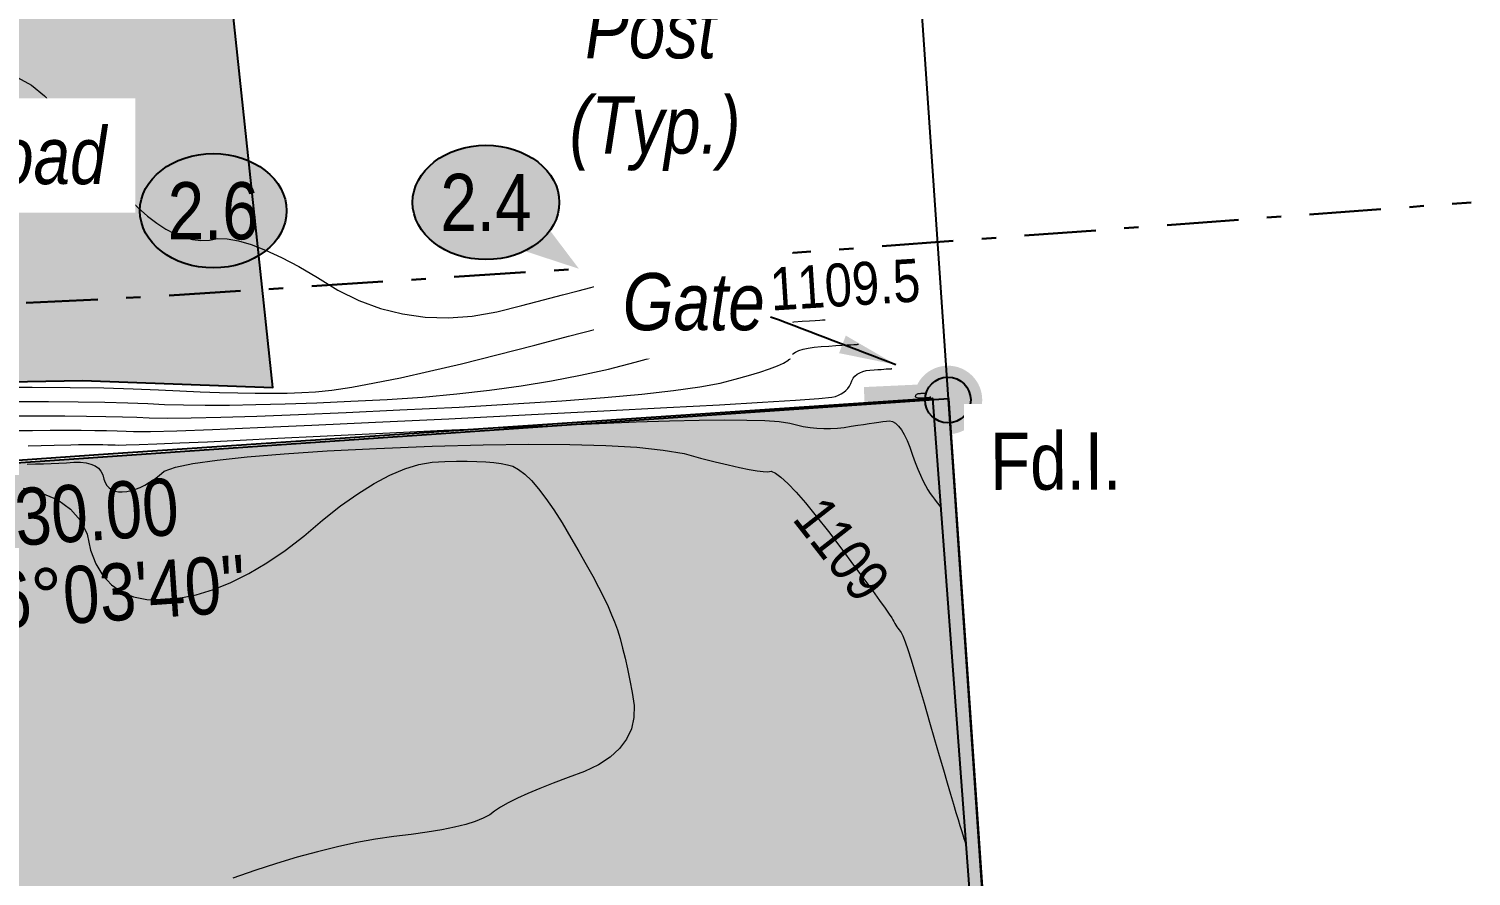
# Model space of a CAD drawing. Extents: x -19176 to -17597, y 5652440 to 5654285.
# Drawn here: x -17814.41 to -17789.18, y 5653141.87 to 5653156.69 of the extents above; entities that cross this region are included whole.
import ezdxf
from ezdxf.enums import TextEntityAlignment as Align

# ---------------------------------------------------------------- set-up
doc = ezdxf.new("R2010")
doc.units = 0
doc.header["$LTSCALE"] = 5
doc.linetypes.add('CENTERLINEX3', pattern=[5, 2.5, -1, 0.5, -1])
for name, color, linetype in [('AS-FENCE-DASH', 48, 'foc-FENCE-DASH'), ('AS-ROADS', 254, 'Continuous'), ('L-BD1', 253, 'Continuous'), ('L-MON', 1, 'Continuous'), ('L-TITLEDB', 4, 'Continuous'), ('P-ELEVATION', 7, 'Continuous'), ('P-PROPOSED', 10, 'Continuous'), ('P-PROPOSED-H', 21, 'Continuous')]:
    doc.layers.add(name, color=color, linetype=linetype)
doc.layers.add('AS-GENERAL', color=48, linetype='Continuous', lineweight=18)
doc.layers.add('T-TEXT', color=48, linetype='Continuous', lineweight=18)
for name, color, linetype, lineweight, true_color in [('C-TOPO-MAJR', 7, 'Continuous', 15, 0xd3aa5f), ('C-TOPO-MINR', 7, 'Continuous', 13, 0xe9d5af), ('EXISTING PIPE IP', 7, 'CENTERLINEX3', 30, 0x3800e0)]:
    doc.layers.add(name, color=color, linetype=linetype, lineweight=lineweight, true_color=true_color)
doc.layers.add('C-TOPO-MAJR-TEXT', color=7, linetype='Continuous', true_color=0x644b1b)
doc.styles.add('1.0', font='ARIALN.TTF', dxfattribs={"height": 1})
doc.styles.add('80', font='ARIALN.TTF', dxfattribs={"height": 10})
doc.styles.add('80L', font='ARIALN.TTF', dxfattribs={"height": 10})
doc.styles.add('foc-LtypeFont', font='ARIALN.TTF', dxfattribs={"height": 7.35})
doc.styles.get("Standard").update_dxf_attribs({"font": 'ARIALN.TTF'})
doc.linetypes.add('foc-FENCE-DASH', pattern='A,0.5,-0.5,1,-0.5,1,-0.5,1,-0.5,1,-0.5,["X",foc-LtypeFont,S=0.2,R=0,X=-0.625,Y=-0.75],-0.5', length=7.5)
doc.dimstyles.new('Compass 500', dxfattribs={"dimscale": 0.5, "dimtxt": 0.9, "dimasz": 2, "dimexe": 0.2, "dimexo": 0.0625, "dimgap": 0.5, "dimtad": 0, "dimtih": 1, "dimtoh": 1, "dimzin": 0, "dimdsep": 46, "dimtxsty": '1.0', "dimcen": 0.1, "dimse1": 1, "dimse2": 1, "dimclrd": 256, "dimclrt": 256, "dimaunit": 1, "dimadec": 4, "dimazin": 0, "dimtfac": 0.06, "dimtofl": 0, "dimtmove": 0, "dimatfit": 0, "dimfxl": 0.2, "dimtolj": 1, "dimtzin": 0, "dimlwd": -1, "dimarcsym": 0})

# ---------------------------------------------------------------- blocks, each defined once
blk = doc.blocks.new('fdia')
at = {"color": 255, "const_width": 1}
blk.add_lwpolyline([(-0.5, 0, 1), (0.5, 0, 1)], format="xyb", close=True, dxfattribs=at)
blk = doc.blocks.new('Fdiaa')
blk.add_blockref('fdia', (0, 0))
blk = doc.blocks.new('fdib')
at = {"color": 1, "const_width": 1.6}
blk.add_lwpolyline([(-0.4, 0, 1), (0.4, 0, 1)], format="xyb", close=True, dxfattribs=at)
at = {"color": 1}
blk.add_circle((0, 0), 0.8, dxfattribs=at)
blk = doc.blocks.new('Fdibb')
blk.add_blockref('fdib', (0, 0))
blk = doc.blocks.new('fdicc')
for name in ['Fdibb', 'Fdiaa']:
    blk.add_blockref(name, (0, 0))
blk = doc.blocks.new('FDI')
blk.add_blockref('fdicc', (0, 0))
blk = doc.blocks.new('*U56')
at = {"layer": 'P-ELEVATION'}
h = blk.add_hatch(color=111, dxfattribs=at)
h.dxf.hatch_style = 1
edge = h.paths.add_edge_path()
edge.add_ellipse((0, 0), major_axis=(-12.83, 0), ratio=0.779302, start_angle=0, end_angle=360)
at = {"layer": 'P-ELEVATION', "color": 7, "flags": 128}
blk.add_lwpolyline([(0, 0, 12.5, 0, 0), (-9.63, -14.96, 0, 0, 0)], format="xyseb", dxfattribs=at)
at = {"layer": 'P-ELEVATION', "color": 7}
blk.add_ellipse((0, 0), major_axis=(-12.83, 0), ratio=0.779302, dxfattribs=at)
at = {"layer": 'P-ELEVATION', "style": '80'}
blk.add_attdef('ELEVATION', text='', height=10, dxfattribs=at).set_placement((0, 0), align=Align.MIDDLE_CENTER)
blk = doc.blocks.new('*U55')
at = {"layer": 'P-ELEVATION'}
h = blk.add_hatch(color=111, dxfattribs=at)
h.dxf.hatch_style = 1
edge = h.paths.add_edge_path()
edge.add_ellipse((0, 0), major_axis=(-12.83, 0), ratio=0.779302, start_angle=0, end_angle=360)
at = {"layer": 'P-ELEVATION', "color": 7, "flags": 128}
blk.add_lwpolyline([(0, 0, 12.5, 0, 0), (16.27, -11.61, 0, 0, 0)], format="xyseb", dxfattribs=at)
at = {"layer": 'P-ELEVATION', "color": 7}
blk.add_ellipse((0, 0), major_axis=(-12.83, 0), ratio=0.779302, dxfattribs=at)
at = {"layer": 'P-ELEVATION', "style": '80'}
blk.add_attdef('ELEVATION', text='', height=10, dxfattribs=at).set_placement((0, 0), align=Align.MIDDLE_CENTER)

msp = doc.modelspace()

# ---------------------------------------------------------------- hatches: boundary and pattern name
at = {"layer": 'AS-ROADS'}
h = msp.add_hatch(color=256, dxfattribs=at)
h.dxf.hatch_style = 1
h.paths.add_polyline_path([(-17840.001, 5653181.093), (-17842.223, 5653186.461), (-17843.867, 5653190.672), (-17846.072, 5653188.743), (-17848.06, 5653187.446), (-17846.232, 5653182.05), (-17844.662, 5653175.77), (-17842.4, 5653169.028), (-17840.078, 5653161.789), (-17839.028, 5653157.772), (-17837.646, 5653155.027), (-17834.845, 5653152.543), (-17831.983, 5653151.268), (-17828.673, 5653150.66), (-17821.175, 5653150.398), (-17813.473, 5653150.538), (-17810.145, 5653150.42), (-17811.091, 5653159.359), (-17821.638, 5653158.939), (-17829.943, 5653158.678), (-17830.923, 5653158.858), (-17831.391, 5653159.511), (-17833.314, 5653164.083), (-17834.986, 5653168.263), (-17836.41, 5653171.965)])
at = {"layer": 'P-PROPOSED-H'}
h = msp.add_hatch(color=256, dxfattribs=at)
h.dxf.hatch_style = 1
h.paths.add_polyline_path([(-17826.194, 5653118.235), (-17828.254, 5653148.165), (-17798.325, 5653150.225), (-17796.265, 5653120.296)])

# ---------------------------------------------------------------- linework, layer by layer
at = {"layer": 'AS-FENCE-DASH', "ltscale": 0.1, "flags": 128}
msp.add_lwpolyline([(-17827.12, 5653130.024), (-17827.331, 5653132.746), (-17828.493, 5653148.176), (-17813.022, 5653149.257), (-17798.608, 5653150.231), (-17797.454, 5653134.793), (-17796.392, 5653120.419), (-17811.233, 5653119.234), (-17826.186, 5653118.067)], dxfattribs=at)
at = {"layer": 'AS-GENERAL', "const_width": 0.5, "flags": 128}
msp.add_lwpolyline([(-17799.795, 5653150.176), (-17798.608, 5653150.231)], dxfattribs=at)
at = {"layer": 'AS-ROADS', "flags": 128}
msp.add_lwpolyline([(-17848.06, 5653187.446), (-17846.232, 5653182.05), (-17844.662, 5653175.77), (-17842.4, 5653169.028), (-17840.078, 5653161.789), (-17839.028, 5653157.772), (-17837.646, 5653155.027), (-17834.845, 5653152.543), (-17831.983, 5653151.268), (-17828.673, 5653150.66), (-17821.175, 5653150.398), (-17813.473, 5653150.538), (-17810.145, 5653150.42), (-17811.091, 5653159.359), (-17821.638, 5653158.939), (-17829.943, 5653158.678), (-17830.923, 5653158.858), (-17831.391, 5653159.511), (-17833.314, 5653164.083), (-17834.986, 5653168.263), (-17836.41, 5653171.965), (-17840.001, 5653181.093), (-17842.223, 5653186.461), (-17843.867, 5653190.672)], dxfattribs=at)
at = {"layer": 'C-TOPO-MAJR', "flags": 128}
for points in [[(-17815.084, 5653150.427), (-17814.351, 5653150.425), (-17813.69, 5653150.419), (-17813.102, 5653150.41), (-17812.586, 5653150.397), (-17812.142, 5653150.38), (-17811.77, 5653150.36), (-17811.415, 5653150.344), (-17811.077, 5653150.332), (-17810.755, 5653150.323), (-17810.451, 5653150.319), (-17810.163, 5653150.319), (-17809.892, 5653150.322), (-17809.638, 5653150.33), (-17809.4, 5653150.342), (-17809.109, 5653150.374), (-17808.764, 5653150.426), (-17808.365, 5653150.498), (-17807.911, 5653150.59), (-17807.404, 5653150.703), (-17806.843, 5653150.835), (-17806.228, 5653150.988), (-17805.559, 5653151.16), (-17804.973, 5653151.314), (-17804.47, 5653151.447), (-17804.05, 5653151.561), (-17803.712, 5653151.656), (-17803.458, 5653151.731), (-17803.286, 5653151.787), (-17803.197, 5653151.822), (-17803.192, 5653151.839), (-17803.154, 5653151.855), (-17803.084, 5653151.872), (-17802.983, 5653151.888), (-17802.849, 5653151.904), (-17802.684, 5653151.921), (-17802.487, 5653151.937), (-17802.258, 5653151.953), (-17801.997, 5653151.97), (-17801.769, 5653151.984), (-17801.572, 5653151.996), (-17801.408, 5653152.007), (-17801.277, 5653152.015), (-17801.178, 5653152.021), (-17801.111, 5653152.025), (-17801.076, 5653152.028), (-17801.074, 5653152.028), (-17801.072, 5653152.028), (-17801.07, 5653152.028), (-17801.068, 5653152.028), (-17801.067, 5653152.028), (-17801.066, 5653152.028), (-17801.066, 5653152.028), (-17801.065, 5653152.028), (-17801.065, 5653152.028)], [(-17814.439, 5653149.079), (-17814.296, 5653149.081), (-17814.156, 5653149.084), (-17814.018, 5653149.089), (-17813.884, 5653149.096), (-17813.753, 5653149.103), (-17813.625, 5653149.112), (-17813.51, 5653149.111), (-17813.41, 5653149.1), (-17813.324, 5653149.079), (-17813.251, 5653149.047), (-17813.193, 5653149.005), (-17813.149, 5653148.953), (-17813.118, 5653148.891), (-17813.102, 5653148.818), (-17813.078, 5653148.756), (-17813.046, 5653148.703), (-17813.007, 5653148.661), (-17812.961, 5653148.628), (-17812.907, 5653148.606), (-17812.845, 5653148.594), (-17812.776, 5653148.591), (-17812.699, 5653148.599), (-17812.622, 5653148.615), (-17812.543, 5653148.639), (-17812.463, 5653148.671), (-17812.381, 5653148.712), (-17812.299, 5653148.761), (-17812.216, 5653148.817), (-17812.131, 5653148.882), (-17812.045, 5653148.956), (-17811.848, 5653149.025), (-17811.54, 5653149.09), (-17811.12, 5653149.15), (-17810.59, 5653149.207), (-17809.948, 5653149.259), (-17809.195, 5653149.308), (-17808.331, 5653149.352), (-17807.355, 5653149.392), (-17806.466, 5653149.417), (-17805.664, 5653149.428), (-17804.948, 5653149.424), (-17804.318, 5653149.406), (-17803.775, 5653149.372), (-17803.318, 5653149.325), (-17802.947, 5653149.262), (-17802.663, 5653149.185), (-17802.408, 5653149.118), (-17802.181, 5653149.063), (-17801.984, 5653149.017), (-17801.815, 5653148.983), (-17801.675, 5653148.96), (-17801.565, 5653148.947), (-17801.483, 5653148.944), (-17801.43, 5653148.953), (-17801.354, 5653148.922), (-17801.256, 5653148.851), (-17801.135, 5653148.74), (-17800.992, 5653148.589), (-17800.826, 5653148.399), (-17800.638, 5653148.169), (-17800.427, 5653147.899), (-17800.194, 5653147.589), (-17799.987, 5653147.314), (-17799.808, 5653147.073), (-17799.656, 5653146.867), (-17799.531, 5653146.696), (-17799.433, 5653146.559), (-17799.362, 5653146.456), (-17799.318, 5653146.389), (-17799.3, 5653146.356), (-17799.283, 5653146.324), (-17799.265, 5653146.293), (-17799.247, 5653146.263), (-17799.229, 5653146.235), (-17799.21, 5653146.208), (-17799.191, 5653146.182), (-17799.172, 5653146.158), (-17799.152, 5653146.135), (-17799.123, 5653146.073), (-17799.084, 5653145.973), (-17799.037, 5653145.834), (-17798.979, 5653145.658), (-17798.913, 5653145.442), (-17798.837, 5653145.189), (-17798.751, 5653144.897), (-17798.656, 5653144.567), (-17798.569, 5653144.263), (-17798.488, 5653143.985), (-17798.415, 5653143.733), (-17798.349, 5653143.507), (-17798.291, 5653143.308), (-17798.239, 5653143.134), (-17798.195, 5653142.987), (-17798.158, 5653142.866), (-17798.126, 5653142.76), (-17798.098, 5653142.669), (-17798.075, 5653142.593), (-17798.056, 5653142.533), (-17798.042, 5653142.487), (-17798.033, 5653142.457), (-17798.029, 5653142.442), (-17798.029, 5653142.442)]]:
    msp.add_lwpolyline(points, dxfattribs=at)
at = {"layer": 'C-TOPO-MINR', "flags": 128}
for points in [[(-17814.61, 5653155.842), (-17814.364, 5653155.703), (-17814.137, 5653155.52), (-17813.929, 5653155.293), (-17813.739, 5653155.023), (-17813.552, 5653154.767), (-17813.369, 5653154.528), (-17813.189, 5653154.304), (-17813.012, 5653154.095), (-17812.838, 5653153.902), (-17812.667, 5653153.724), (-17812.499, 5653153.562), (-17812.334, 5653153.415), (-17812.172, 5653153.29), (-17812.013, 5653153.187), (-17811.856, 5653153.105), (-17811.702, 5653153.045), (-17811.55, 5653153.007), (-17811.401, 5653152.991), (-17811.254, 5653152.996), (-17811.11, 5653153.023), (-17810.94, 5653153.019), (-17810.743, 5653152.983), (-17810.52, 5653152.917), (-17810.27, 5653152.82), (-17809.993, 5653152.691), (-17809.69, 5653152.532), (-17809.361, 5653152.341), (-17809.005, 5653152.12), (-17808.639, 5653151.94), (-17808.263, 5653151.802), (-17807.876, 5653151.706), (-17807.48, 5653151.651), (-17807.073, 5653151.639), (-17806.655, 5653151.668), (-17806.228, 5653151.739), (-17805.79, 5653151.852), (-17805.407, 5653151.952), (-17805.078, 5653152.038), (-17804.804, 5653152.111), (-17804.584, 5653152.17), (-17804.419, 5653152.216), (-17804.308, 5653152.248), (-17804.251, 5653152.267), (-17804.249, 5653152.273), (-17804.207, 5653152.28), (-17804.124, 5653152.289), (-17804.002, 5653152.301), (-17803.839, 5653152.314), (-17803.635, 5653152.328), (-17803.392, 5653152.345), (-17803.108, 5653152.363), (-17802.784, 5653152.384), (-17802.5, 5653152.402), (-17802.257, 5653152.417), (-17802.054, 5653152.43), (-17801.892, 5653152.44), (-17801.771, 5653152.447), (-17801.69, 5653152.453), (-17801.649, 5653152.455), (-17801.649, 5653152.455)], [(-17814.64, 5653150.175), (-17814.065, 5653150.174), (-17813.546, 5653150.169), (-17813.084, 5653150.162), (-17812.679, 5653150.152), (-17812.331, 5653150.139), (-17812.039, 5653150.123), (-17811.704, 5653150.113), (-17811.325, 5653150.109), (-17810.903, 5653150.111), (-17810.438, 5653150.119), (-17809.929, 5653150.132), (-17809.376, 5653150.152), (-17808.78, 5653150.178), (-17808.141, 5653150.209), (-17807.523, 5653150.252), (-17806.927, 5653150.306), (-17806.353, 5653150.371), (-17805.801, 5653150.447), (-17805.27, 5653150.534), (-17804.761, 5653150.632), (-17804.273, 5653150.741), (-17803.808, 5653150.861), (-17803.399, 5653150.97), (-17803.047, 5653151.067), (-17802.753, 5653151.152), (-17802.515, 5653151.226), (-17802.334, 5653151.288), (-17802.21, 5653151.339), (-17802.144, 5653151.377), (-17802.134, 5653151.405), (-17802.101, 5653151.43), (-17802.044, 5653151.454), (-17801.963, 5653151.475), (-17801.859, 5653151.495), (-17801.732, 5653151.513), (-17801.58, 5653151.529), (-17801.405, 5653151.544), (-17801.207, 5653151.556), (-17801.033, 5653151.567), (-17800.883, 5653151.576), (-17800.757, 5653151.584), (-17800.656, 5653151.591), (-17800.579, 5653151.595), (-17800.527, 5653151.599), (-17800.499, 5653151.6), (-17800.495, 5653151.601), (-17800.492, 5653151.601), (-17800.489, 5653151.601), (-17800.487, 5653151.601), (-17800.485, 5653151.601), (-17800.483, 5653151.601), (-17800.482, 5653151.602), (-17800.482, 5653151.602), (-17800.482, 5653151.602)], [(-17814.655, 5653149.923), (-17814.196, 5653149.924), (-17813.779, 5653149.922), (-17813.402, 5653149.919), (-17813.067, 5653149.914), (-17812.773, 5653149.906), (-17812.52, 5653149.897), (-17812.308, 5653149.885), (-17811.993, 5653149.882), (-17811.574, 5653149.886), (-17811.051, 5653149.898), (-17810.424, 5653149.918), (-17809.694, 5653149.946), (-17808.86, 5653149.982), (-17807.923, 5653150.025), (-17806.882, 5653150.077), (-17805.938, 5653150.13), (-17805.091, 5653150.186), (-17804.342, 5653150.244), (-17803.69, 5653150.303), (-17803.135, 5653150.365), (-17802.678, 5653150.429), (-17802.319, 5653150.494), (-17802.056, 5653150.562), (-17801.825, 5653150.626), (-17801.624, 5653150.687), (-17801.455, 5653150.743), (-17801.317, 5653150.796), (-17801.21, 5653150.845), (-17801.135, 5653150.891), (-17801.09, 5653150.933), (-17801.076, 5653150.971), (-17801.048, 5653151.005), (-17801.003, 5653151.036), (-17800.944, 5653151.063), (-17800.869, 5653151.086), (-17800.779, 5653151.105), (-17800.673, 5653151.121), (-17800.553, 5653151.134), (-17800.417, 5653151.142), (-17800.297, 5653151.15), (-17800.193, 5653151.156), (-17800.106, 5653151.162), (-17800.036, 5653151.166), (-17799.981, 5653151.17), (-17799.943, 5653151.172), (-17799.922, 5653151.173), (-17799.917, 5653151.174), (-17799.912, 5653151.174), (-17799.908, 5653151.174), (-17799.905, 5653151.174), (-17799.902, 5653151.175), (-17799.9, 5653151.175), (-17799.899, 5653151.175), (-17799.898, 5653151.175), (-17799.898, 5653151.175)], [(-17814.686, 5653149.666), (-17814.349, 5653149.669), (-17814.038, 5653149.671), (-17813.752, 5653149.672), (-17813.493, 5653149.671), (-17813.258, 5653149.669), (-17813.05, 5653149.666), (-17812.867, 5653149.661), (-17812.709, 5653149.655), (-17812.578, 5653149.648), (-17812.282, 5653149.651), (-17811.822, 5653149.663), (-17811.199, 5653149.685), (-17810.411, 5653149.718), (-17809.46, 5653149.76), (-17808.345, 5653149.811), (-17807.065, 5653149.873), (-17805.622, 5653149.944), (-17804.352, 5653150.009), (-17803.255, 5653150.066), (-17802.33, 5653150.116), (-17801.579, 5653150.16), (-17801.001, 5653150.196), (-17800.596, 5653150.226), (-17800.364, 5653150.248), (-17800.304, 5653150.263), (-17800.25, 5653150.283), (-17800.202, 5653150.306), (-17800.158, 5653150.334), (-17800.12, 5653150.366), (-17800.087, 5653150.403), (-17800.059, 5653150.443), (-17800.036, 5653150.488), (-17800.019, 5653150.537), (-17799.994, 5653150.58), (-17799.963, 5653150.618), (-17799.924, 5653150.65), (-17799.879, 5653150.677), (-17799.826, 5653150.698), (-17799.767, 5653150.714), (-17799.7, 5653150.724), (-17799.626, 5653150.728), (-17799.561, 5653150.732), (-17799.504, 5653150.736), (-17799.455, 5653150.739), (-17799.415, 5653150.742), (-17799.383, 5653150.744), (-17799.36, 5653150.745), (-17799.345, 5653150.746), (-17799.338, 5653150.746), (-17799.332, 5653150.747), (-17799.327, 5653150.747), (-17799.323, 5653150.747), (-17799.32, 5653150.748), (-17799.317, 5653150.748), (-17799.315, 5653150.748), (-17799.315, 5653150.748), (-17799.315, 5653150.748)], [(-17798.636, 5653150.252), (-17798.636, 5653150.252), (-17798.637, 5653150.252), (-17798.638, 5653150.251), (-17798.64, 5653150.251), (-17798.642, 5653150.25), (-17798.645, 5653150.249), (-17798.648, 5653150.247), (-17798.652, 5653150.246), (-17798.657, 5653150.244), (-17798.664, 5653150.242), (-17798.676, 5653150.24), (-17798.69, 5653150.239), (-17798.707, 5653150.237), (-17798.728, 5653150.236), (-17798.752, 5653150.234), (-17798.779, 5653150.233), (-17798.81, 5653150.232), (-17798.836, 5653150.232), (-17798.858, 5653150.233), (-17798.876, 5653150.236), (-17798.889, 5653150.241), (-17798.898, 5653150.247), (-17798.903, 5653150.255), (-17798.904, 5653150.264), (-17798.9, 5653150.274), (-17798.895, 5653150.284), (-17798.89, 5653150.292), (-17798.883, 5653150.299), (-17798.876, 5653150.304), (-17798.867, 5653150.309), (-17798.858, 5653150.312), (-17798.847, 5653150.314), (-17798.836, 5653150.315), (-17798.825, 5653150.315), (-17798.815, 5653150.316), (-17798.804, 5653150.317), (-17798.795, 5653150.317), (-17798.785, 5653150.318), (-17798.776, 5653150.318), (-17798.768, 5653150.319), (-17798.76, 5653150.319), (-17798.752, 5653150.32), (-17798.746, 5653150.32), (-17798.741, 5653150.321), (-17798.737, 5653150.321), (-17798.734, 5653150.321), (-17798.732, 5653150.321), (-17798.731, 5653150.321), (-17798.731, 5653150.321)], [(-17814.42, 5653149.401), (-17813.968, 5653149.412), (-17813.675, 5653149.418), (-17813.543, 5653149.419), (-17813.421, 5653149.42), (-17813.309, 5653149.42), (-17813.207, 5653149.42), (-17813.114, 5653149.419), (-17813.032, 5653149.418), (-17812.961, 5653149.416), (-17812.899, 5653149.414), (-17812.847, 5653149.411), (-17812.708, 5653149.413), (-17812.483, 5653149.42), (-17812.172, 5653149.432), (-17811.773, 5653149.449), (-17811.288, 5653149.471), (-17810.717, 5653149.498), (-17810.058, 5653149.53), (-17809.313, 5653149.567), (-17808.58, 5653149.602), (-17807.859, 5653149.637), (-17807.15, 5653149.67), (-17806.453, 5653149.701), (-17805.768, 5653149.732), (-17805.095, 5653149.761), (-17804.434, 5653149.789), (-17803.786, 5653149.816), (-17803.203, 5653149.835), (-17802.687, 5653149.847), (-17802.237, 5653149.852), (-17801.854, 5653149.849), (-17801.537, 5653149.839), (-17801.286, 5653149.822), (-17801.102, 5653149.797), (-17800.984, 5653149.765), (-17800.866, 5653149.739), (-17800.747, 5653149.72), (-17800.628, 5653149.707), (-17800.509, 5653149.701), (-17800.389, 5653149.701), (-17800.268, 5653149.708), (-17800.148, 5653149.721), (-17800.027, 5653149.74), (-17799.914, 5653149.758), (-17799.81, 5653149.774), (-17799.714, 5653149.789), (-17799.626, 5653149.801), (-17799.546, 5653149.812), (-17799.475, 5653149.822), (-17799.413, 5653149.829), (-17799.358, 5653149.835), (-17799.305, 5653149.823), (-17799.252, 5653149.793), (-17799.2, 5653149.745), (-17799.149, 5653149.679), (-17799.099, 5653149.595), (-17799.05, 5653149.493), (-17799.001, 5653149.373), (-17798.954, 5653149.235), (-17798.907, 5653149.108), (-17798.861, 5653148.991), (-17798.816, 5653148.885), (-17798.772, 5653148.789), (-17798.73, 5653148.705), (-17798.688, 5653148.63), (-17798.647, 5653148.567), (-17798.606, 5653148.514), (-17798.571, 5653148.467), (-17798.541, 5653148.427), (-17798.516, 5653148.394), (-17798.496, 5653148.368), (-17798.481, 5653148.348), (-17798.471, 5653148.335), (-17798.466, 5653148.328), (-17798.466, 5653148.328)], [(-17814.513, 5653148.655), (-17814.182, 5653148.572), (-17813.904, 5653148.451), (-17813.68, 5653148.29), (-17813.51, 5653148.09), (-17813.393, 5653147.851), (-17813.33, 5653147.573), (-17813.238, 5653147.333), (-17813.117, 5653147.132), (-17812.967, 5653146.969), (-17812.789, 5653146.845), (-17812.581, 5653146.759), (-17812.345, 5653146.712), (-17812.08, 5653146.703), (-17811.786, 5653146.732), (-17811.487, 5653146.794), (-17811.184, 5653146.886), (-17810.877, 5653147.01), (-17810.566, 5653147.165), (-17810.25, 5653147.352), (-17809.929, 5653147.57), (-17809.604, 5653147.819), (-17809.275, 5653148.1), (-17808.96, 5653148.347), (-17808.658, 5653148.56), (-17808.37, 5653148.739), (-17808.096, 5653148.884), (-17807.835, 5653148.995), (-17807.588, 5653149.072), (-17807.355, 5653149.115), (-17807.136, 5653149.124), (-17806.933, 5653149.129), (-17806.745, 5653149.129), (-17806.573, 5653149.125), (-17806.416, 5653149.117), (-17806.276, 5653149.104), (-17806.151, 5653149.088), (-17806.041, 5653149.067), (-17805.948, 5653149.041), (-17805.847, 5653148.987), (-17805.738, 5653148.903), (-17805.622, 5653148.791), (-17805.499, 5653148.649), (-17805.368, 5653148.478), (-17805.23, 5653148.279), (-17805.084, 5653148.05), (-17804.931, 5653147.792), (-17804.791, 5653147.55), (-17804.663, 5653147.325), (-17804.548, 5653147.117), (-17804.446, 5653146.924), (-17804.357, 5653146.748), (-17804.281, 5653146.588), (-17804.218, 5653146.445), (-17804.167, 5653146.318), (-17804.118, 5653146.178), (-17804.071, 5653146.026), (-17804.025, 5653145.862), (-17803.982, 5653145.686), (-17803.94, 5653145.497), (-17803.9, 5653145.296), (-17803.861, 5653145.082), (-17803.824, 5653144.856), (-17803.828, 5653144.646), (-17803.872, 5653144.45), (-17803.956, 5653144.27), (-17804.08, 5653144.106), (-17804.244, 5653143.956), (-17804.449, 5653143.822), (-17804.694, 5653143.703), (-17804.979, 5653143.599), (-17805.239, 5653143.5), (-17805.473, 5653143.407), (-17805.683, 5653143.318), (-17805.867, 5653143.234), (-17806.026, 5653143.155), (-17806.159, 5653143.081), (-17806.268, 5653143.011), (-17806.351, 5653142.947), (-17806.462, 5653142.886), (-17806.602, 5653142.83), (-17806.769, 5653142.776), (-17806.965, 5653142.727), (-17807.189, 5653142.681), (-17807.442, 5653142.639), (-17807.722, 5653142.6), (-17808.03, 5653142.565), (-17808.348, 5653142.518), (-17808.676, 5653142.458), (-17809.013, 5653142.385), (-17809.36, 5653142.3), (-17809.716, 5653142.203), (-17810.081, 5653142.093), (-17810.457, 5653141.97), (-17810.841, 5653141.835)]]:
    msp.add_lwpolyline(points, dxfattribs=at)
at = {"layer": 'EXISTING PIPE IP', "ltscale": 0.1, "flags": 128}
msp.add_lwpolyline([(-17829.512, 5653114.847), (-17829.379, 5653116.949), (-17829.83, 5653123.901), (-17830.335, 5653132.921), (-17830.949, 5653141.199), (-17831.523, 5653146.755), (-17831.373, 5653149.865), (-17830.633, 5653150.535), (-17829.555, 5653151.226), (-17820.597, 5653151.59), (-17812.15, 5653152.012), (-17804.789, 5653152.494), (-17789.185, 5653153.655)], dxfattribs=at)
at = {"layer": 'L-TITLEDB'}
msp.add_line((-17796.265, 5653120.296), (-17803.289, 5653222.314), dxfattribs=at)
msp.add_line((-17796.265, 5653120.296), (-17803.289, 5653222.314), dxfattribs=at)
at = {"layer": 'P-PROPOSED'}
msp.add_lwpolyline([(-17826.194, 5653118.235), (-17828.254, 5653148.165), (-17798.325, 5653150.225), (-17796.265, 5653120.296)], close=True, dxfattribs=at)

# ---------------------------------------------------------------- block references
at = {"layer": 'L-MON', "xscale": 0.5, "yscale": 0.5, "zscale": 0.5}
msp.add_blockref('FDI', (-17798.336, 5653150.2), dxfattribs=at)

# ---------------------------------------------------------------- texts
at = {"layer": 'C-TOPO-MAJR-TEXT', "insert": (-17800.194, 5653147.589, 1109), "char_height": 0.75, "attachment_point": 5, "rotation": 307.9847, "bg_fill": 1, "box_fill_scale": 1.15, "bg_fill_color": 21, "bg_fill_transparency": 0}
msp.add_mtext('1109', dxfattribs=at)
at = {"layer": 'L-BD1', "style": '80L'}
for s, p in [('30.00', (-17813.225, 5653148.247)), ("86°03'40''", (-17813.127, 5653146.826))]:
    msp.add_text(s, height=1, rotation=3.9389, dxfattribs=at).set_placement(p, align=Align.MIDDLE)

# ---------------------------------------------------------------- next in the draw order: texts
at = {"layer": 'C-TOPO-MAJR-TEXT', "insert": (-17800.134, 5653152.214, 1109.5), "char_height": 0.75, "attachment_point": 5, "rotation": 3.5946, "bg_fill": 3, "box_fill_scale": 1.15, "bg_fill_color": 256, "bg_fill_true_color": 256, "bg_fill_transparency": 0}
msp.add_mtext('1109.5', dxfattribs=at)
at = {"layer": 'L-MON', "insert": (-17796.453, 5653149.631), "char_height": 1, "width": 2.20441, "attachment_point": 2, "rotation": 0.1411, "style": '80L', "bg_fill": 2}
msp.add_mtext('Fd.I.', dxfattribs=at)
at = {"layer": 'T-TEXT', "char_height": 1, "attachment_point": 1, "style": '80L', "bg_fill": 2}
for s, width, insert in [('\\pi0.068438;{\\fArial Narrow|b0|i1|c0|p34; Wooden\\P\\pi1.2062;Post\\P\\pi0.93304;(Typ.)}', 4.69417, (-17805.887, 5653158.843)), ('\\pi0.060593;{\\fArial Narrow|b0|i1|c0|p34;Gravel Road}', 6.49704, (-17819.545, 5653154.975))]:
    msp.add_mtext_dynamic_manual_height_columns(s, width=width, gutter_width=50, heights=[0], dxfattribs=dict(at, insert=insert))

# ---------------------------------------------------------------- next in the draw order: block references
at = {"xscale": 0.1000155304115623, "yscale": 0.1000155304115623, "zscale": 0.1000155304115623}
msp.add_blockref('*U56', (-17811.186, 5653153.509), dxfattribs=at).add_auto_attribs({'ELEVATION': '2.6'})

# ---------------------------------------------------------------- next in the draw order: texts
at = {"layer": 'T-TEXT', "insert": (-17804.025, 5653152.42), "char_height": 1, "attachment_point": 1, "style": '80L', "bg_fill": 2}
msp.add_mtext_dynamic_manual_height_columns('{\\fArial Narrow|b0|i1|c0|p34;Gate}', width=2.46566, gutter_width=50, heights=[0], dxfattribs=at)

# ---------------------------------------------------------------- next in the draw order: block references
at = {"xscale": 0.1000155304115623, "yscale": 0.1000155304115623, "zscale": 0.1000155304115623}
msp.add_blockref('*U55', (-17806.416, 5653153.655), dxfattribs=at).add_auto_attribs({'ELEVATION': '2.4'})

# ---------------------------------------------------------------- next in the draw order: leaders
at = {"layer": 'T-TEXT', "path_type": 1}
msp.add_leader([(-17799.246, 5653150.817), (-17801.439, 5653151.651)], dimstyle='Compass 500', override={"dimgap": 0.5, "dimtad": 0}, dxfattribs=at)

doc.saveas('drawing.dxf')
